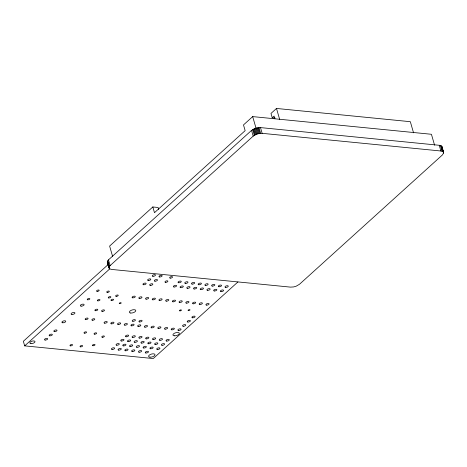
<?xml version="1.0" encoding="UTF-8"?>
<svg xmlns="http://www.w3.org/2000/svg" width="467" height="467" viewBox="0 0 467 467"><rect width="100%" height="100%" fill="white"/><g stroke="black" fill="none" stroke-linecap="round" stroke-linejoin="round"><path stroke-width="0.7" d="M107.317 261.999L108.467 259.862L251.538 130.404L255.683 128.203L260.498 127.596L439.243 145.278L440.982 145.733L441.905 146.62L443.65 152.727L442.506 154.857L299.435 284.315L296.101 286.236L293.609 286.936L290.474 287.123L111.724 269.441C107.819 269.512 108.478 264.462 107.317 261.999L109.266 268.437M443.557 152.353L442.64 151.46L440.895 151.004L262.15 133.328L259.85 133.381L256.517 134.216L253.19 136.13L110.119 265.595L109.115 266.908L109.068 268.099M441.98 147.391L441.905 146.62M158.657 209.397L158.109 207.488L152.826 206.963L109.617 246.062L112.57 256.295M434.579 145.196L431.432 134.28L252.682 116.604L243.494 124.922L245.146 130.649L154.478 212.695L152.826 206.963M413.54 132.821L410.33 121.689L276.493 108.455L270.977 113.446L272.214 117.742L275.104 118.028M107.976 264.713L23.35 341.289L24.675 345.872L153.269 358.545L237.896 281.969M272.214 117.742L274.053 116.079L274.812 118.7M24.675 345.872L109.838 268.811M107.924 263.009L107.41 262.372M441.998 146.994L443.65 152.727M441.7 146.282L443.632 153.123M441.391 145.984L443.049 151.717M440.982 145.733L442.64 151.46M440.486 145.529L442.138 151.255M439.243 145.278L440.895 151.004M276.493 108.455L279.704 119.587M260.498 127.596L262.15 133.328M259.004 127.579L260.656 133.305M258.193 127.649L259.85 133.381M257.364 127.783L259.016 133.509M256.517 127.97L258.175 133.696M252.682 116.604L256.225 128.88M255.683 128.203L257.335 133.936M254.865 128.483L256.517 134.216M254.083 128.81L255.735 134.537M253.347 129.172L255 134.899M252.665 129.557L254.322 135.29M251.538 130.404L253.19 136.13M108.467 259.862L110.119 265.595M107.696 260.744L109.348 266.47M107.463 261.176L109.115 266.908M107.334 261.596L108.986 267.328M125.483 350.781A1.687 0.747 -16.1 0 0 128.046 349.631A1.687 0.747 -16.1 0 0 125.722 349.398A1.687 0.747 -16.1 0 0 125.483 350.781M150.607 348.767A1.687 0.747 -16.1 0 0 153.17 347.611A1.687 0.747 -16.1 0 0 150.847 347.384A1.687 0.747 -16.1 0 0 150.607 348.767M149.965 357.156A3.322 1.465 -16.1 0 0 155.015 354.891A3.322 1.465 -16.1 0 0 150.438 354.435A3.322 1.465 -16.1 0 0 149.965 357.156M121.414 341.003A1.687 0.747 -16.1 0 0 123.977 339.853A1.687 0.747 -16.1 0 0 121.654 339.62A1.687 0.747 -16.1 0 0 121.414 341.003M179.731 302.47A1.664 0.736 -16.1 0 0 182.253 301.338A1.664 0.736 -16.1 0 0 179.964 301.11A1.664 0.736 -16.1 0 0 179.731 302.47M205.562 285.425A1.687 0.747 -16.1 0 0 208.124 284.275A1.687 0.747 -16.1 0 0 205.801 284.041A1.687 0.747 -16.1 0 0 205.562 285.425M71.918 314.46A1.985 0.876 -16.1 0 0 74.93 313.1A1.985 0.876 -16.1 0 0 72.198 312.832A1.985 0.876 -16.1 0 0 71.918 314.46M111.45 323.847A1.664 0.736 -16.1 0 0 113.971 322.715A1.664 0.736 -16.1 0 0 111.683 322.487A1.664 0.736 -16.1 0 0 111.45 323.847M80.587 346.858A1.348 0.595 -16.1 0 0 82.636 345.936A1.348 0.595 -16.1 0 0 80.779 345.749A1.348 0.595 -16.1 0 0 80.587 346.858M162.055 345.3A1.687 0.747 -16.1 0 0 164.618 344.144A1.687 0.747 -16.1 0 0 162.288 343.916A1.687 0.747 -16.1 0 0 162.055 345.3M49.823 335.826A1.664 0.736 -16.1 0 0 52.345 334.693A1.664 0.736 -16.1 0 0 50.057 334.465A1.664 0.736 -16.1 0 0 49.823 335.826M30.95 343.613A2.656 1.173 -16.1 0 0 34.99 341.797A2.656 1.173 -16.1 0 0 31.324 341.435A2.656 1.173 -16.1 0 0 30.95 343.613M130.737 313.036A3.322 1.465 -16.1 0 0 135.78 310.765A3.322 1.465 -16.1 0 0 131.204 310.316A3.322 1.465 -16.1 0 0 130.737 313.036M174.302 335.802A3.322 1.465 -16.1 0 0 179.346 333.531A3.322 1.465 -16.1 0 0 174.769 333.082A3.322 1.465 -16.1 0 0 174.302 335.802M188.487 310.608A0.998 0.438 -16.1 0 0 189.999 309.93A0.998 0.438 -16.1 0 0 188.627 309.79A0.998 0.438 -16.1 0 0 188.487 310.608M179.923 310.87A0.998 0.438 -16.1 0 0 181.435 310.187A0.998 0.438 -16.1 0 0 180.064 310.053A0.998 0.438 -16.1 0 0 179.923 310.87M119.675 303.667A0.998 0.438 -16.1 0 0 121.186 302.984A0.998 0.438 -16.1 0 0 119.815 302.849A0.998 0.438 -16.1 0 0 119.675 303.667M62.724 322.779A1.985 0.876 -16.1 0 0 65.736 321.424A1.985 0.876 -16.1 0 0 63.004 321.15A1.985 0.876 -16.1 0 0 62.724 322.779M81.112 306.136A1.985 0.876 -16.1 0 0 84.124 304.782A1.985 0.876 -16.1 0 0 81.392 304.513A1.985 0.876 -16.1 0 0 81.112 306.136M92.478 320.239A1.518 0.671 -16.1 0 0 94.783 319.2A1.518 0.671 -16.1 0 0 92.694 318.996A1.518 0.671 -16.1 0 0 92.478 320.239M85.77 319.574A1.518 0.671 -16.1 0 0 88.076 318.535A1.518 0.671 -16.1 0 0 85.981 318.331A1.518 0.671 -16.1 0 0 85.77 319.574M45.153 340.052A1.664 0.736 -16.1 0 0 47.675 338.919A1.664 0.736 -16.1 0 0 45.387 338.692A1.664 0.736 -16.1 0 0 45.153 340.052M54.493 331.605A1.664 0.736 -16.1 0 0 57.015 330.467A1.664 0.736 -16.1 0 0 54.727 330.239A1.664 0.736 -16.1 0 0 54.493 331.605M97.924 300.859A1.348 0.595 -16.1 0 0 99.973 299.937A1.348 0.595 -16.1 0 0 98.117 299.75A1.348 0.595 -16.1 0 0 97.924 300.859M107.264 292.406A1.348 0.595 -16.1 0 0 109.313 291.484A1.348 0.595 -16.1 0 0 107.457 291.297A1.348 0.595 -16.1 0 0 107.264 292.406M87.784 299.808A1.348 0.595 -16.1 0 0 89.833 298.892A1.348 0.595 -16.1 0 0 87.977 298.705A1.348 0.595 -16.1 0 0 87.784 299.808M97.124 291.361A1.348 0.595 -16.1 0 0 99.173 290.439A1.348 0.595 -16.1 0 0 97.317 290.252A1.348 0.595 -16.1 0 0 97.124 291.361M102.331 337.285A1.348 0.595 -16.1 0 0 104.375 336.363A1.348 0.595 -16.1 0 0 102.518 336.182A1.348 0.595 -16.1 0 0 102.331 337.285M92.986 345.738A1.348 0.595 -16.1 0 0 95.035 344.815A1.348 0.595 -16.1 0 0 93.178 344.634A1.348 0.595 -16.1 0 0 92.986 345.738M132.756 337.437A1.687 0.747 -16.1 0 0 135.319 336.287A1.687 0.747 -16.1 0 0 132.996 336.053A1.687 0.747 -16.1 0 0 132.756 337.437M128.086 341.663A1.687 0.747 -16.1 0 0 130.649 340.513A1.687 0.747 -16.1 0 0 128.326 340.28A1.687 0.747 -16.1 0 0 128.086 341.663M123.416 345.889A1.687 0.747 -16.1 0 0 125.979 344.739A1.687 0.747 -16.1 0 0 123.656 344.506A1.687 0.747 -16.1 0 0 123.416 345.889M118.746 350.116A1.687 0.747 -16.1 0 0 121.309 348.966A1.687 0.747 -16.1 0 0 118.986 348.732A1.687 0.747 -16.1 0 0 118.746 350.116M139.493 338.102A1.687 0.747 -16.1 0 0 142.056 336.952A1.687 0.747 -16.1 0 0 139.732 336.725A1.687 0.747 -16.1 0 0 139.493 338.102M134.823 342.329A1.687 0.747 -16.1 0 0 137.386 341.179A1.687 0.747 -16.1 0 0 135.062 340.951A1.687 0.747 -16.1 0 0 134.823 342.329M130.153 346.555A1.687 0.747 -16.1 0 0 132.716 345.405A1.687 0.747 -16.1 0 0 130.392 345.171A1.687 0.747 -16.1 0 0 130.153 346.555M126.084 336.777A1.687 0.747 -16.1 0 0 128.647 335.627A1.687 0.747 -16.1 0 0 126.323 335.394A1.687 0.747 -16.1 0 0 126.084 336.777M116.744 345.23A1.687 0.747 -16.1 0 0 119.307 344.08A1.687 0.747 -16.1 0 0 116.984 343.846A1.687 0.747 -16.1 0 0 116.744 345.23M112.074 349.456A1.687 0.747 -16.1 0 0 114.637 348.306A1.687 0.747 -16.1 0 0 112.314 348.073A1.687 0.747 -16.1 0 0 112.074 349.456M166.725 341.073A1.687 0.747 -16.1 0 0 169.287 339.918A1.687 0.747 -16.1 0 0 166.964 339.69A1.687 0.747 -16.1 0 0 166.725 341.073M157.385 349.526A1.687 0.747 -16.1 0 0 159.947 348.37A1.687 0.747 -16.1 0 0 157.618 348.143A1.687 0.747 -16.1 0 0 157.385 349.526M146.288 338.867A1.687 0.747 -16.1 0 0 148.85 337.717A1.687 0.747 -16.1 0 0 146.521 337.483A1.687 0.747 -16.1 0 0 146.288 338.867M141.612 343.093A1.687 0.747 -16.1 0 0 144.18 341.943A1.687 0.747 -16.1 0 0 141.851 341.71A1.687 0.747 -16.1 0 0 141.612 343.093M136.942 347.32A1.687 0.747 -16.1 0 0 139.51 346.17A1.687 0.747 -16.1 0 0 137.181 345.936A1.687 0.747 -16.1 0 0 136.942 347.32M132.272 351.546A1.687 0.747 -16.1 0 0 134.835 350.396A1.687 0.747 -16.1 0 0 132.511 350.162A1.687 0.747 -16.1 0 0 132.272 351.546M153.129 339.544A1.687 0.747 -16.1 0 0 155.692 338.394A1.687 0.747 -16.1 0 0 153.369 338.161A1.687 0.747 -16.1 0 0 153.129 339.544M148.459 343.77A1.687 0.747 -16.1 0 0 151.022 342.62A1.687 0.747 -16.1 0 0 148.699 342.387A1.687 0.747 -16.1 0 0 148.459 343.77M143.789 347.997A1.687 0.747 -16.1 0 0 146.352 346.847A1.687 0.747 -16.1 0 0 144.023 346.613A1.687 0.747 -16.1 0 0 143.789 347.997M139.119 352.223A1.687 0.747 -16.1 0 0 141.682 351.073A1.687 0.747 -16.1 0 0 139.353 350.84A1.687 0.747 -16.1 0 0 139.119 352.223M159.947 340.315A1.687 0.747 -16.1 0 0 162.51 339.159A1.687 0.747 -16.1 0 0 160.187 338.931A1.687 0.747 -16.1 0 0 159.947 340.315M155.278 344.541A1.687 0.747 -16.1 0 0 157.84 343.385A1.687 0.747 -16.1 0 0 155.517 343.157A1.687 0.747 -16.1 0 0 155.278 344.541M145.938 352.994A1.687 0.747 -16.1 0 0 148.5 351.838A1.687 0.747 -16.1 0 0 146.177 351.61A1.687 0.747 -16.1 0 0 145.938 352.994M139.604 321.944A1.664 0.736 -16.1 0 0 142.126 320.811A1.664 0.736 -16.1 0 0 139.837 320.584A1.664 0.736 -16.1 0 0 139.604 321.944M132.897 321.278A1.664 0.736 -16.1 0 0 135.418 320.146A1.664 0.736 -16.1 0 0 133.13 319.918A1.664 0.736 -16.1 0 0 132.897 321.278M192.562 317.805A1.664 0.736 -16.1 0 0 195.083 316.673A1.664 0.736 -16.1 0 0 192.795 316.445A1.664 0.736 -16.1 0 0 192.562 317.805M187.892 322.032A1.664 0.736 -16.1 0 0 190.413 320.899A1.664 0.736 -16.1 0 0 188.125 320.671A1.664 0.736 -16.1 0 0 187.892 322.032M183.222 326.258A1.664 0.736 -16.1 0 0 185.743 325.125A1.664 0.736 -16.1 0 0 183.455 324.898A1.664 0.736 -16.1 0 0 183.222 326.258M104.736 323.182A1.664 0.736 -16.1 0 0 107.258 322.049A1.664 0.736 -16.1 0 0 104.97 321.821A1.664 0.736 -16.1 0 0 104.736 323.182M118.157 324.512A1.664 0.736 -16.1 0 0 120.679 323.374A1.664 0.736 -16.1 0 0 118.39 323.152A1.664 0.736 -16.1 0 0 118.157 324.512M124.87 325.172A1.664 0.736 -16.1 0 0 127.392 324.04A1.664 0.736 -16.1 0 0 125.103 323.812A1.664 0.736 -16.1 0 0 124.87 325.172M131.577 325.838A1.664 0.736 -16.1 0 0 134.099 324.705A1.664 0.736 -16.1 0 0 131.817 324.477A1.664 0.736 -16.1 0 0 131.577 325.838M138.29 326.503A1.664 0.736 -16.1 0 0 140.812 325.365A1.664 0.736 -16.1 0 0 138.524 325.143A1.664 0.736 -16.1 0 0 138.29 326.503M144.998 327.169A1.664 0.736 -16.1 0 0 147.519 326.03A1.664 0.736 -16.1 0 0 145.237 325.803A1.664 0.736 -16.1 0 0 144.998 327.169M151.711 327.828A1.664 0.736 -16.1 0 0 154.233 326.696A1.664 0.736 -16.1 0 0 151.944 326.468A1.664 0.736 -16.1 0 0 151.711 327.828M158.418 328.494A1.664 0.736 -16.1 0 0 160.94 327.361A1.664 0.736 -16.1 0 0 158.657 327.133A1.664 0.736 -16.1 0 0 158.418 328.494M165.131 329.159A1.664 0.736 -16.1 0 0 167.653 328.021A1.664 0.736 -16.1 0 0 165.365 327.793A1.664 0.736 -16.1 0 0 165.131 329.159M171.838 329.819A1.664 0.736 -16.1 0 0 174.366 328.686A1.664 0.736 -16.1 0 0 172.078 328.459A1.664 0.736 -16.1 0 0 171.838 329.819M178.552 330.484A1.664 0.736 -16.1 0 0 181.073 329.352A1.664 0.736 -16.1 0 0 178.785 329.124A1.664 0.736 -16.1 0 0 178.552 330.484M206.572 305.126A1.664 0.736 -16.1 0 0 209.093 303.994A1.664 0.736 -16.1 0 0 206.805 303.766A1.664 0.736 -16.1 0 0 206.572 305.126M199.864 304.466A1.664 0.736 -16.1 0 0 202.386 303.328A1.664 0.736 -16.1 0 0 200.098 303.101A1.664 0.736 -16.1 0 0 199.864 304.466M193.151 303.801A1.664 0.736 -16.1 0 0 195.673 302.669A1.664 0.736 -16.1 0 0 193.385 302.441A1.664 0.736 -16.1 0 0 193.151 303.801M186.444 303.136A1.664 0.736 -16.1 0 0 188.966 302.003A1.664 0.736 -16.1 0 0 186.677 301.775A1.664 0.736 -16.1 0 0 186.444 303.136M173.023 301.81A1.664 0.736 -16.1 0 0 175.545 300.672A1.664 0.736 -16.1 0 0 173.257 300.45A1.664 0.736 -16.1 0 0 173.023 301.81M166.31 301.145A1.664 0.736 -16.1 0 0 168.832 300.012A1.664 0.736 -16.1 0 0 166.544 299.785A1.664 0.736 -16.1 0 0 166.31 301.145M159.603 300.479A1.664 0.736 -16.1 0 0 162.125 299.347A1.664 0.736 -16.1 0 0 159.837 299.119A1.664 0.736 -16.1 0 0 159.603 300.479M152.89 299.82A1.664 0.736 -16.1 0 0 155.412 298.682A1.664 0.736 -16.1 0 0 153.123 298.46A1.664 0.736 -16.1 0 0 152.89 299.82M146.183 299.154A1.664 0.736 -16.1 0 0 148.704 298.022A1.664 0.736 -16.1 0 0 146.416 297.794A1.664 0.736 -16.1 0 0 146.183 299.154M139.47 298.489A1.664 0.736 -16.1 0 0 141.991 297.356A1.664 0.736 -16.1 0 0 139.703 297.129A1.664 0.736 -16.1 0 0 139.47 298.489M132.762 297.829A1.664 0.736 -16.1 0 0 135.284 296.691A1.664 0.736 -16.1 0 0 132.996 296.463A1.664 0.736 -16.1 0 0 132.762 297.829M178.721 282.768A1.687 0.747 -16.1 0 0 181.284 281.619A1.687 0.747 -16.1 0 0 178.96 281.385A1.687 0.747 -16.1 0 0 178.721 282.768M174.051 286.995A1.687 0.747 -16.1 0 0 176.614 285.845A1.687 0.747 -16.1 0 0 174.29 285.611A1.687 0.747 -16.1 0 0 174.051 286.995M185.428 283.434A1.687 0.747 -16.1 0 0 187.991 282.278A1.687 0.747 -16.1 0 0 185.668 282.05A1.687 0.747 -16.1 0 0 185.428 283.434M180.758 287.66A1.687 0.747 -16.1 0 0 183.321 286.505A1.687 0.747 -16.1 0 0 180.998 286.277A1.687 0.747 -16.1 0 0 180.758 287.66M192.141 284.099A1.687 0.747 -16.1 0 0 194.704 282.944A1.687 0.747 -16.1 0 0 192.381 282.716A1.687 0.747 -16.1 0 0 192.141 284.099M187.471 288.326A1.687 0.747 -16.1 0 0 190.034 287.17A1.687 0.747 -16.1 0 0 187.711 286.942A1.687 0.747 -16.1 0 0 187.471 288.326M198.849 284.759A1.687 0.747 -16.1 0 0 201.411 283.609A1.687 0.747 -16.1 0 0 199.088 283.376A1.687 0.747 -16.1 0 0 198.849 284.759M194.179 288.985A1.687 0.747 -16.1 0 0 196.741 287.835A1.687 0.747 -16.1 0 0 194.418 287.602A1.687 0.747 -16.1 0 0 194.179 288.985M200.892 289.651A1.687 0.747 -16.1 0 0 203.454 288.501A1.687 0.747 -16.1 0 0 201.131 288.267A1.687 0.747 -16.1 0 0 200.892 289.651M212.269 286.09A1.687 0.747 -16.1 0 0 214.838 284.934A1.687 0.747 -16.1 0 0 212.508 284.707A1.687 0.747 -16.1 0 0 212.269 286.09M207.599 290.316A1.687 0.747 -16.1 0 0 210.162 289.161A1.687 0.747 -16.1 0 0 207.838 288.933A1.687 0.747 -16.1 0 0 207.599 290.316M218.982 286.75A1.687 0.747 -16.1 0 0 221.545 285.6A1.687 0.747 -16.1 0 0 219.221 285.372A1.687 0.747 -16.1 0 0 218.982 286.75M214.312 290.976A1.687 0.747 -16.1 0 0 216.875 289.826A1.687 0.747 -16.1 0 0 214.551 289.598A1.687 0.747 -16.1 0 0 214.312 290.976M225.689 287.415A1.687 0.747 -16.1 0 0 228.258 286.265A1.687 0.747 -16.1 0 0 225.929 286.032A1.687 0.747 -16.1 0 0 225.689 287.415M221.019 291.642A1.687 0.747 -16.1 0 0 223.582 290.492A1.687 0.747 -16.1 0 0 221.259 290.258A1.687 0.747 -16.1 0 0 221.019 291.642M159.656 276.966A1.664 0.736 -16.1 0 0 162.177 275.828A1.664 0.736 -16.1 0 0 159.895 275.606A1.664 0.736 -16.1 0 0 159.656 276.966M152.948 276.301A1.664 0.736 -16.1 0 0 155.47 275.168A1.664 0.736 -16.1 0 0 153.182 274.94A1.664 0.736 -16.1 0 0 152.948 276.301M154.986 281.192A1.664 0.736 -16.1 0 0 157.507 280.054A1.664 0.736 -16.1 0 0 155.219 279.832A1.664 0.736 -16.1 0 0 154.986 281.192M148.278 280.527A1.664 0.736 -16.1 0 0 150.8 279.394A1.664 0.736 -16.1 0 0 148.512 279.167A1.664 0.736 -16.1 0 0 148.278 280.527M150.316 285.419A1.664 0.736 -16.1 0 0 152.837 284.28A1.664 0.736 -16.1 0 0 150.549 284.053A1.664 0.736 -16.1 0 0 150.316 285.419M143.608 284.753A1.664 0.736 -16.1 0 0 146.13 283.621A1.664 0.736 -16.1 0 0 143.842 283.393A1.664 0.736 -16.1 0 0 143.608 284.753M84.533 333.181A1.348 0.595 -16.1 0 0 86.582 332.259A1.348 0.595 -16.1 0 0 84.725 332.078A1.348 0.595 -16.1 0 0 84.533 333.181M70.523 345.86A1.348 0.595 -16.1 0 0 72.572 344.938A1.348 0.595 -16.1 0 0 70.715 344.757A1.348 0.595 -16.1 0 0 70.523 345.86M94.597 334.179A1.348 0.595 -16.1 0 0 96.646 333.257A1.348 0.595 -16.1 0 0 94.789 333.07A1.348 0.595 -16.1 0 0 94.597 334.179M170.251 278.116A1.518 0.671 -16.1 0 0 172.556 277.077A1.518 0.671 -16.1 0 0 170.467 276.873A1.518 0.671 -16.1 0 0 170.251 278.116M165.581 282.342A1.518 0.671 -16.1 0 0 167.887 281.303A1.518 0.671 -16.1 0 0 165.797 281.099A1.518 0.671 -16.1 0 0 165.581 282.342M102.185 311.384A1.518 0.671 -16.1 0 0 104.491 310.351A1.518 0.671 -16.1 0 0 102.401 310.141A1.518 0.671 -16.1 0 0 102.185 311.384M95.478 310.724A1.518 0.671 -16.1 0 0 97.784 309.685A1.518 0.671 -16.1 0 0 95.694 309.481A1.518 0.671 -16.1 0 0 95.478 310.724M116.19 296.347A1.348 0.595 -16.1 0 0 118.233 295.424A1.348 0.595 -16.1 0 0 116.376 295.237A1.348 0.595 -16.1 0 0 116.19 296.347M108.817 297.958A1.348 0.595 -16.1 0 0 110.866 297.041A1.348 0.595 -16.1 0 0 109.009 296.854A1.348 0.595 -16.1 0 0 108.817 297.958M111.514 300.573A1.348 0.595 -16.1 0 0 113.563 299.651A1.348 0.595 -16.1 0 0 111.706 299.464A1.348 0.595 -16.1 0 0 111.514 300.573"/></g></svg>
